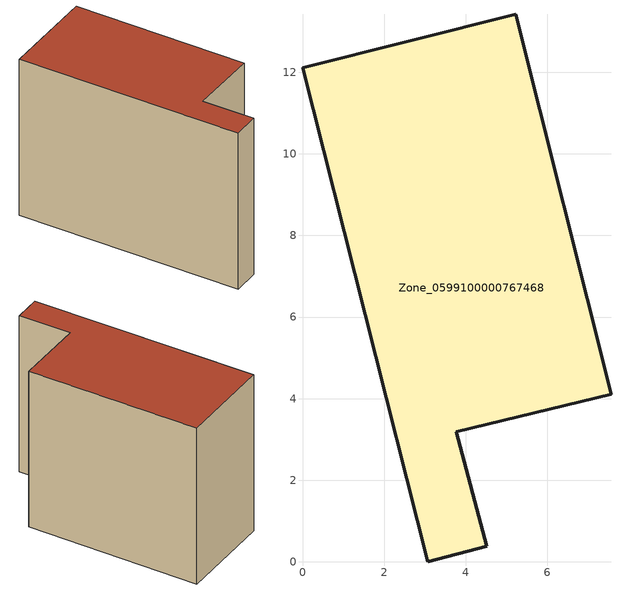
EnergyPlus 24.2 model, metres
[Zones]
Zone_0599100000767468
 floor ground (C_G): 0,12.12 5.23,13.43 7.56,4.11 3.77,3.19 4.52,0.38 3.07,0 z0
 wall outside (C_F): 3.07,0 4.52,0.38 3.77,3.19 7.56,4.11 5.23,13.43 0,12.12 3.07,0 z0:9.22
 roof outside (C_R): 5.23,13.43 0,12.12 3.07,0 4.52,0.38 3.77,3.19 7.56,4.11 z9.22
[BUILDING]
Pand.0599100000767468: North Axis=0; Terrain=City; Loads Convergence Tolerance Value=0.04; Temperature Convergence Tolerance Value=0.4; Solar Distribution=FullExterior; Maximum Number of Warmup Days=25; Minimum Number of Warmup Days=1
[Site:Location]
Rotterdam.The.Hague.AP_ZH_NLD Design_Conditions: Latitude=51.96; Longitude=4.45; Time Zone=1; Elevation=-4.5
[SITE:GROUNDTEMPERATURE:BUILDINGSURFACE]
18, 18, 18, 18, 18, 18, 18, 18, 18, 18, 18, 18
[MATERIAL] Thermal Absorptance=0.9; Solar Absorptance=0.7; Visible Absorptance=0.7
Name | Roughness | Thickness | Conductivity | Density | Specific Heat
G.TI.2006-2014 | MediumSmooth | 0.15 | 0.06 | 540 | 1210
F.TI.2006-2014 | Rough | 0.3 | 0.12 | 1920 | 840
R.TI.2006-2014 | MediumRough | 0.2 | 0.08 | 1500 | 1000
[CONSTRUCTION]
C_G: G.TI.2006-2014
C_F: F.TI.2006-2014
C_R: R.TI.2006-2014
[ZONE]
Zone_0599100000767468: Type=1; Multiplier=1; Ceiling Height=Autocalculate; Volume=Autocalculate; Floor Area=autocalculate; Part of Total Floor Area=Yes
[ZONEINFILTRATION:DESIGNFLOWRATE]
Infil_Zone_0599100000767468: Zone or ZoneList or Space or SpaceList=Zone_0599100000767468; Schedule=AlwaysOn; Design Flow Rate Calculation Method=Flow/Area; Flow Rate per Floor Area=0.0015; Constant Term Coefficient=1; Temperature Term Coefficient=0; Velocity Term Coefficient=0; Velocity Squared Term Coefficient=0
[HVACTEMPLATE:ZONE:IDEALLOADSAIRSYSTEM]
Zone_0599100000767468: Maximum Heating Supply Air Temperature=50; Minimum Cooling Supply Air Temperature=13; Maximum Heating Supply Air Humidity Ratio=0.0156; Minimum Cooling Supply Air Humidity Ratio=0.0077; Heating Limit=NoLimit; Cooling Limit=NoLimit; Dehumidification Control Type=ConstantSensibleHeatRatio; Cooling Sensible Heat Ratio=0.7; Dehumidification Setpoint=60; Humidification Control Type=None; Humidification Setpoint=30; Outdoor Air Method=None; Outdoor Air Flow Rate per Person=0.00944; Outdoor Air Flow Rate per Zone Floor Area=0; Outdoor Air Flow Rate per Zone=0; Demand Controlled Ventilation Type=None; Outdoor Air Economizer Type=NoEconomizer; Heat Recovery Type=None; Sensible Heat Recovery Effectiveness=0.7; Latent Heat Recovery Effectiveness=0.65
[ZONECONTROL:THERMOSTAT]
ThermostatControl_Zone_0599100000767468: Zone or ZoneList=Zone_0599100000767468; Control Type Schedule=DualSetpointControlType; Control 1=Thermostat_Zone_0599100000767468; Temperature Difference Between Cutout And Setpoint=0
[THERMOSTATSETPOINT:DUALSETPOINT]
Thermostat_Zone_0599100000767468: Heating Setpoint Temperature Schedule=HeatingSetpoint_Zone_0599100000767468; Cooling Setpoint Temperature Schedule=CoolingSetpoint_Zone_0599100000767468
[SCHEDULE:COMPACT]
HeatingSetpoint_Zone_0599100000767468: Through: 12/31, For: AllDays, Until: 24:00, 21
CoolingSetpoint_Zone_0599100000767468: Through: 12/31, For: AllDays, Until: 24:00, 24
DualSetpointControlType: Through: 12/31, For: AllDays, Until: 24:00, 4
AlwaysOn: Through: 12/31, For: AllDays, Until: 24:00, 1
